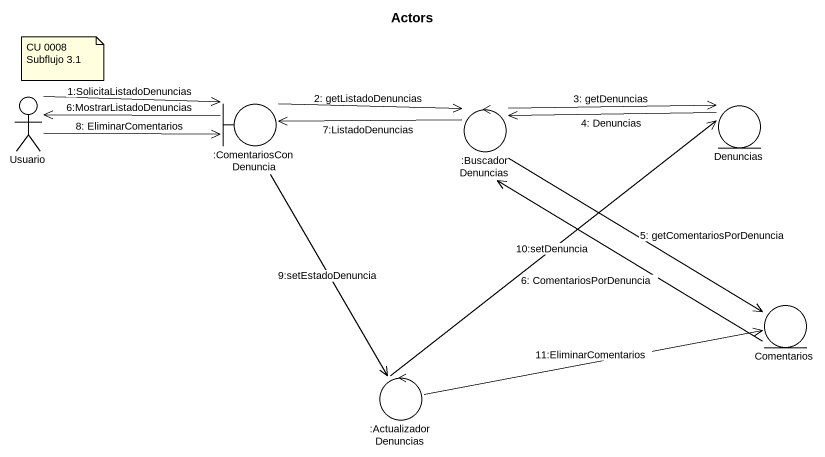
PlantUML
@startuml
title Actors
actor Usuario
boundary ":ComentariosConDenuncia" as ComentariosConDenuncia
control ":BuscadorDenuncias" as BuscadorDenuncias
entity Denuncias
entity Comentarios
control ":ActualizadorDenuncias" as ActualizadorDenuncias
Usuario -right-> ComentariosConDenuncia : 1:SolicitaListadoDenuncias
Usuario -right-> ComentariosConDenuncia : 8: EliminarComentarios
ComentariosConDenuncia -left-> Usuario : 6:MostrarListadoDenuncias
ComentariosConDenuncia -right-> BuscadorDenuncias : 2: getListadoDenuncias
ComentariosConDenuncia --> ActualizadorDenuncias : 9:setEstadoDenuncia
BuscadorDenuncias -left-> ComentariosConDenuncia : 7:ListadoDenuncias
BuscadorDenuncias -right-> Denuncias : 3: getDenuncias
BuscadorDenuncias --> Comentarios : 5: getComentariosPorDenuncia
Denuncias -left-> BuscadorDenuncias : 4: Denuncias
Comentarios -up-> BuscadorDenuncias : 6: ComentariosPorDenuncia
ActualizadorDenuncias -up-> Denuncias : 10:setDenuncia
ActualizadorDenuncias -right-> Comentarios : 11:EliminarComentarios
note as N1
  CU 0008 Subflujo 3.1
end note
@enduml
